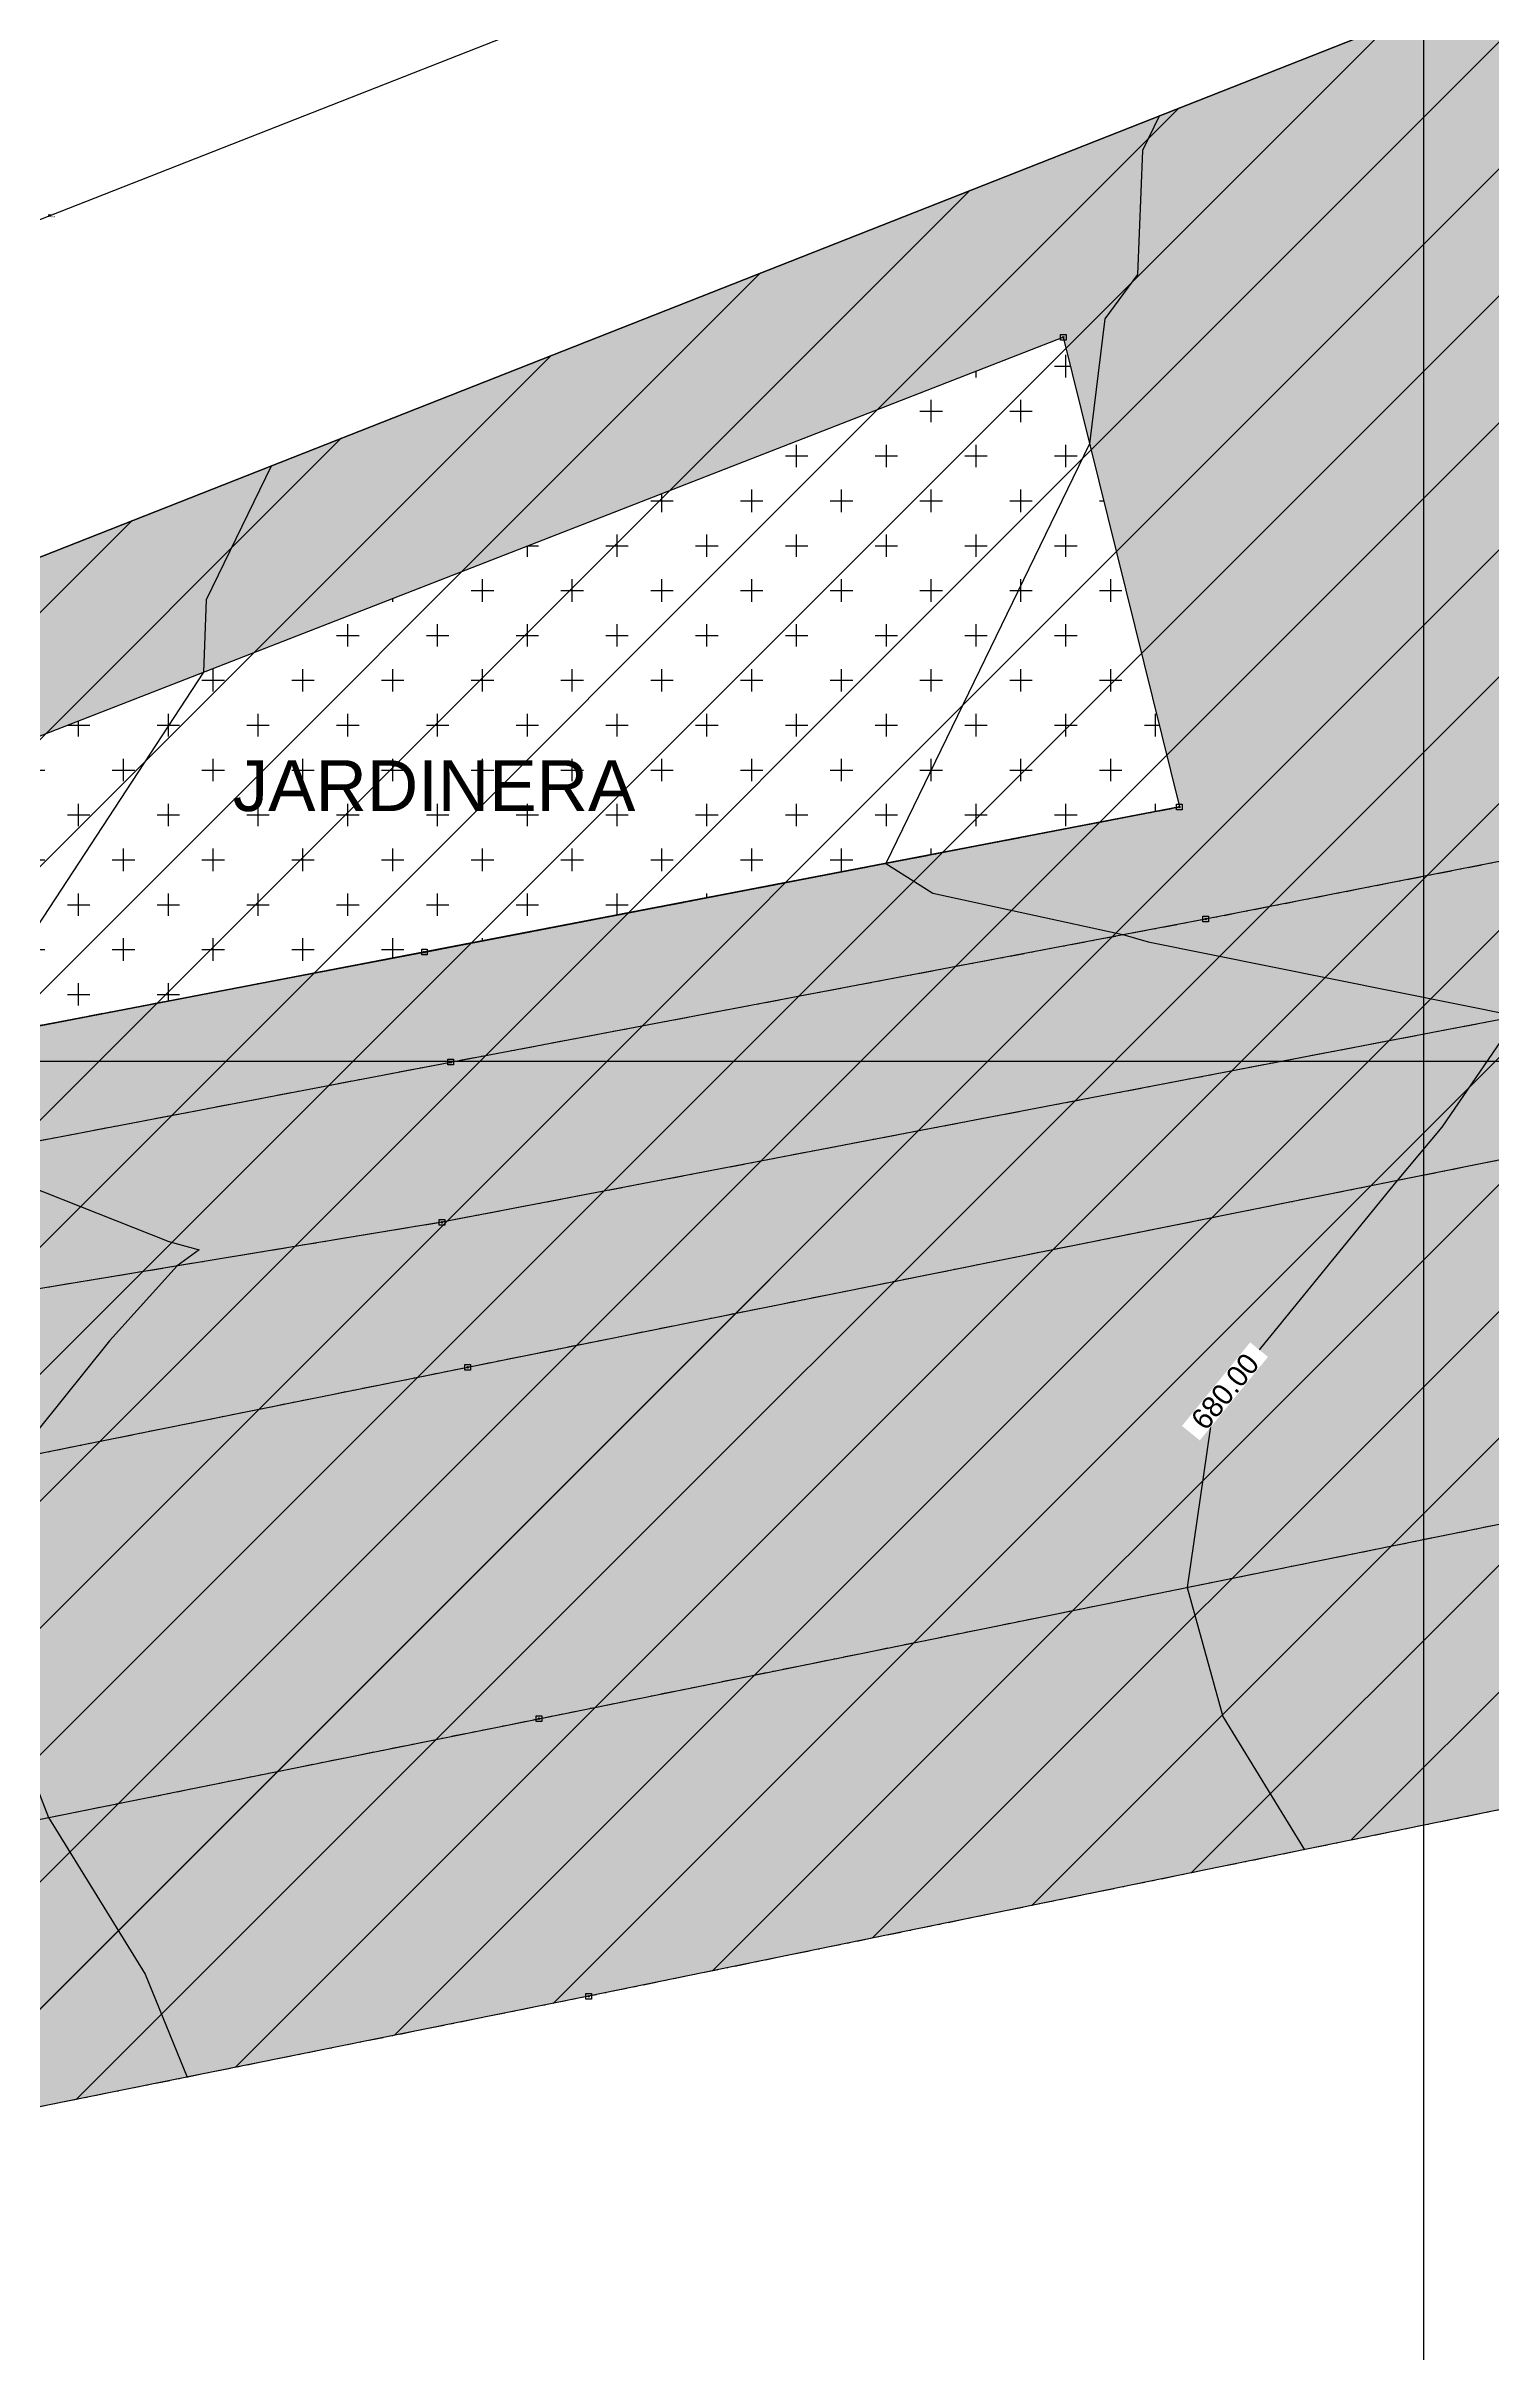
# Model space of a CAD drawing. Extents: x 350769 to 354978, y 6304672 to 6307963.
# Drawn here: x 352651.3 to 352702.4, y 6305354.3 to 6305435.9 of the extents above; entities that cross this region are included whole.
import ezdxf

# ---------------------------------------------------------------- set-up
doc = ezdxf.new("R2010")
doc.units = 0
doc.header["$PDMODE"] = 35
doc.header["$PDSIZE"] = 0.03
for name, pattern in [('4.0 - LO RECABARREN - DESNIVEL NUEVO$0$HIDDEN', [0.375, 0.25, -0.125]), ('CONTINUOS', [0]), ('DASHED', [19.049999999999997, 12.7, -6.35]), ('DIVIDE', [1.25, 0.5, -0.25, 0, -0.25, 0, -0.25]), ('JPG_DASHDOT', [1, 0.5, -0.25, 0, -0.25])]:
    doc.linetypes.add(name, pattern=pattern)
doc.layers.get('0').update_dxf_attribs({"linetype": 'CONTINUOUS'})
for name, color, linetype in [('0-LEVANTAMIENTO 2020.OCT', 211, 'CONTINUOUS'), ('0-LEVANTAMIENTO 2020.SEP', 252, 'CONTINUOUS'), ('1-coordenadas', 8, 'CONTINUOUS'), ('1-GALPON', 7, 'CONTINUOUS'), ('1-JARDINERA', 7, 'CONTINUOUS'), ('1-LINEA DE CIERRO', 7, 'DIVIDE'), ('1-PAVIMENTO', 161, 'CONTINUOUS'), ('2-ACHURADO JARDINERA', 252, 'CONTINUOUS'), ('2-ACHURADO RADIER', 9, 'CONTINUOUS'), ('C-TINN', 5, 'CONTINUOUS'), ('C-TOPO-MAJR', 9, 'CONTINUOUS'), ('C-TOPO-MINR', 8, 'CONTINUOUS'), ('TOP-URB-SOLERAS', 2, 'JPG_DASHDOT'), ('V-NODE-TEXT5', 5, 'CONTINUOUS')]:
    doc.layers.add(name, color=color, linetype=linetype)
doc.layers.add('0_ASD_TOPOGRAFIA_ELEMENTOS', color=9, linetype='CONTINUOS', lineweight=5, true_color=0xbdbdbd)
doc.styles.add('A', font='arial.ttf', dxfattribs={"height": 2})
pattern_1 = [(0, (0, 0), (1.5875, 1.5875), [0.79375, -2.38125]), (90, (0.3968749999767169, -0.396874999627471), (-1.5875, 1.5875), [0.79375, -2.38125])]
pattern_2 = [(45, (0, 0), (-2.245064030267288, 2.245064030267288), [])]

# ---------------------------------------------------------------- blocks, each defined once
blk = doc.blocks.new('COORDENADAS')
at = {"layer": '1-coordenadas'}
for p, q in [((520, -900.625), (520, -0.625)), ((20, -800.625), (1420, -800.625))]:
    blk.add_line(p, q, dxfattribs=at)
blk = doc.blocks.new('*U664', base_point=(352651.382, 6305429.922))
at = {"layer": 'V-NODE-TEXT5', "lineweight": -2}
for p, q in [((352651.3460789755, 6305429.886078976), (352651.4179210245, 6305429.957921024)), ((352651.3460789755, 6305429.957921024), (352651.4179210245, 6305429.886078976))]:
    blk.add_line(p, q, dxfattribs=at)
blk.add_circle((352651.382, 6305429.922), 0.0254, dxfattribs=at)
at = {"layer": 'V-NODE-TEXT5', "color": 0, "linetype": 'ByBlock', "char_height": 0.0508}
for s, insert, attachment_point in [('618', (352651.4410789755, 6305429.957921024), 4), ('WGL', (352651.4410789755, 6305429.902521024), 1)]:
    blk.add_mtext(s, dxfattribs=dict(at, insert=insert, attachment_point=attachment_point))
blk = doc.blocks.new('*U4940', base_point=(352651.382, 6305429.922))
at = {"layer": 'V-NODE-TEXT5', "lineweight": -2}
for p, q in [((352651.3460789755, 6305429.886078976), (352651.4179210245, 6305429.957921024)), ((352651.3460789755, 6305429.957921024), (352651.4179210245, 6305429.886078976))]:
    blk.add_line(p, q, dxfattribs=at)
blk.add_circle((352651.382, 6305429.922), 0.0254, dxfattribs=at)
at = {"layer": 'V-NODE-TEXT5', "color": 0, "linetype": 'ByBlock', "char_height": 0.0508}
for s, insert, attachment_point in [('618', (352651.4410789755, 6305429.957921024), 4), ('WGL', (352651.4410789755, 6305429.902521024), 1)]:
    blk.add_mtext(s, dxfattribs=dict(at, insert=insert, attachment_point=attachment_point))
blk = doc.blocks.new('TOPOGRAFIA')
at = {"layer": '1-coordenadas', "color": 9, "linetype": '4.0 - LO RECABARREN - DESNIVEL NUEVO$0$HIDDEN', "lineweight": 0, "ltscale": 50, "true_color": 0xbdbdbd}
for p, q in [((390700, 6302300), (390700, 6303200)), ((390200, 6302400), (390900, 6302400))]:
    blk.add_line(p, q, dxfattribs=at)
at = {"layer": '1-GALPON', "color": 9, "true_color": 0xbdbdbd, "flags": 128}
blk.add_lwpolyline([(390607.857, 6302400.821), (390603.746, 6302411.32), (390611.52, 6302414.275), (390631.51, 6302422.118), (390697.5977325858, 6302448.071535886), (390701.637, 6302437.786)], close=True, dxfattribs=at)
at = {"layer": '1-JARDINERA', "color": 9, "true_color": 0xbdbdbd}
for p, q in [((390629.111, 6302402.964), (390687.245, 6302425.612)), ((390687.245, 6302425.612), (390691.355, 6302408.999))]:
    blk.add_line(p, q, dxfattribs=at)
at = {"layer": '1-JARDINERA', "color": 9, "true_color": 0xbdbdbd, "flags": 128}
blk.add_lwpolyline([(390629.111, 6302402.964), (390630.45, 6302397.3), (390691.355, 6302408.999)], dxfattribs=at)
at = {"layer": '1-PAVIMENTO', "color": 9, "true_color": 0xbdbdbd}
for p, q in [((390715.498, 6302399.08), (390666.18, 6302389.17)), ((390666.18, 6302389.17), (390630.985, 6302382.073)), ((390668.694, 6302376.743), (390717.109, 6302386.55)), ((390630.015, 6302368.941), (390668.694, 6302376.743))]:
    blk.add_line(p, q, dxfattribs=at)
at = {"layer": '1-PAVIMENTO', "color": 9, "true_color": 0xbdbdbd, "flags": 128}
for points in [[(390900, 6302442.102723874), (390857.313, 6302432.478), (390807.58, 6302421.813), (390757.54, 6302411.682), (390713.933, 6302403.621), (390665.262, 6302394.306), (390616.2910000001, 6302386.209, -0.354627453689453), (390618.739, 6302391.031), (390665.5680000001, 6302399.969), (390692.279, 6302405.033), (390732.226, 6302412.88), (390769.806, 6302419.924), (390806.099, 6302426.903), (390850.724, 6302436.562), (390900, 6302447.653581367)], [(390900, 6302413.592914995), (390861.036, 6302405.712), (390858.796, 6302405.308), (390812.049, 6302395.712), (390761.019, 6302385.477), (390719.255, 6302376.912), (390670.451, 6302366.922), (390615.033, 6302355.756), (390611.642, 6302384.925, -0.3681136116498965), (390613.4698108222, 6302394.126668633), (390664.648, 6302403.861), (390691.355, 6302408.999)]]:
    blk.add_lwpolyline(points, format="xyb", dxfattribs=at)
at = {"layer": '2-ACHURADO RADIER', "color": 9, "true_color": 0xbdbdbd}
blk.add_lwpolyline([(390629.111, 6302402.964), (390687.245, 6302425.612), (390691.355, 6302408.999), (390630.45, 6302397.3)], close=True, dxfattribs=at)
at = {"layer": 'C-TINN', "color": 9, "linetype": 'Continuous', "lineweight": -3, "true_color": 0xbdbdbd}
for points, elevation in [([(390687.145, 6302425.512), (390687.145, 6302425.711999999), (390687.345, 6302425.711999999), (390687.345, 6302425.512), (390687.145, 6302425.512)], 679.961), ([(390691.255, 6302408.899), (390691.255, 6302409.098999999), (390691.455, 6302409.098999999), (390691.455, 6302408.899), (390691.255, 6302408.899)], 680.133), ([(390692.179, 6302404.933), (390692.179, 6302405.132999999), (390692.379, 6302405.132999999), (390692.379, 6302404.933), (390692.179, 6302404.933)], 680.032), ([(390664.548, 6302403.761), (390664.548, 6302403.960999999), (390664.748, 6302403.960999999), (390664.748, 6302403.761), (390664.548, 6302403.761)], 679.791), ([(390665.4680000001, 6302399.869), (390665.4680000001, 6302400.068999999), (390665.668, 6302400.068999999), (390665.668, 6302399.869), (390665.4680000001, 6302399.869)], 679.74), ([(390665.162, 6302394.206), (390665.162, 6302394.405999999), (390665.362, 6302394.405999999), (390665.362, 6302394.206), (390665.162, 6302394.206)], 679.605), ([(390666.08, 6302389.07), (390666.08, 6302389.27), (390666.28, 6302389.27), (390666.28, 6302389.07), (390666.08, 6302389.07)], 679.668), ([(390668.5940000001, 6302376.643), (390668.5940000001, 6302376.842999999), (390668.794, 6302376.842999999), (390668.794, 6302376.643), (390668.5940000001, 6302376.643)], 679.722), ([(390670.351, 6302366.822000001), (390670.351, 6302367.022), (390670.551, 6302367.022), (390670.551, 6302366.822000001), (390670.351, 6302366.822000001)], 679.673)]:
    blk.add_lwpolyline(points, dxfattribs=dict(at, elevation=elevation))
for p in [(390687.245, 6302425.612, 679.961), (390691.355, 6302408.999, 680.133), (390692.279, 6302405.033, 680.032), (390664.648, 6302403.861, 679.791), (390665.5680000001, 6302399.969, 679.74), (390665.262, 6302394.306, 679.605), (390666.18, 6302389.17, 679.668), (390668.694, 6302376.743, 679.722), (390670.451, 6302366.922, 679.673)]:
    blk.add_point(p, dxfattribs=at)
at = {"layer": 'C-TOPO-MAJR', "color": 9, "linetype": 'Continuous', "lineweight": -3, "true_color": 0xbdbdbd, "elevation": 680}
blk.add_lwpolyline([(390690.6447026122, 6302433.45319692), (390690.046086758, 6302432.220840183), (390689.8678411215, 6302427.830626168), (390688.7129371069, 6302426.260937107), (390688.1769186047, 6302421.845098837), (390680.9689444445, 6302407.000888889), (390682.6281017812, 6302405.943045801), (390689.3517671233, 6302404.478041096), (390690.2543067915, 6302404.229103045), (390703.3313960397, 6302401.591990099), (390700.6331586453, 6302397.667372549), (390699.0586666667, 6302395.776666666), (390692.5582028081, 6302387.812995319), (390691.6230800682, 6302381.387541737), (390692.8866987952, 6302376.823864027), (390695.7826, 6302372.107285714)], dxfattribs=at)
at = {"layer": 'C-TOPO-MINR', "color": 9, "linetype": 'Continuous', "lineweight": -3, "true_color": 0xbdbdbd, "elevation": 679.5}
blk.add_lwpolyline([(390659.238138647, 6302421.073759545), (390656.9291917808, 6302416.320383562), (390656.8252792282, 6302413.761003405), (390650.1033206751, 6302403.493873417), (390645.7644743833, 6302400.238132827), (390647.8614453782, 6302398.623285714), (390648.0345210609, 6302396.622478939), (390655.6080177865, 6302393.626405139), (390656.6764882551, 6302393.330874161), (390655.8959617486, 6302392.757393442), (390653.5002843137, 6302390.108401961), (390650.1562601626, 6302385.938845528), (390648.9034609929, 6302379.540304964), (390651.3470545455, 6302373.243921212), (390654.7661838566, 6302367.705154709), (390656.2475718519, 6302364.060195556)], dxfattribs=at)
at = {"color": 9, "lineweight": 0, "true_color": 0xbdbdbd}
blk.add_blockref('*U4940', (390651.382, 6302429.922), dxfattribs=at)
at = {"layer": '1-LINEA DE CIERRO', "color": 9, "true_color": 0xbdbdbd, "style": 'A'}
blk.add_text('JARDINERA', height=1.8, dxfattribs=at).set_placement((390657.8581865766, 6302408.850346565))
at = {"layer": 'C-TOPO-MAJR', "color": 9, "linetype": 'Continuous', "lineweight": -3, "true_color": 0xbdbdbd, "insert": (390692.970202585, 6302388.317733272, 680), "char_height": 0.75, "width": 3.751428571428571, "attachment_point": 5, "rotation": 50.776451661319435, "bg_fill": 3, "box_fill_scale": 1.042333333333333, "bg_fill_color": 9, "bg_fill_true_color": 13158600, "bg_fill_transparency": 0}
blk.add_mtext('680.00', dxfattribs=at)

msp = doc.modelspace()

# ---------------------------------------------------------------- hatches: boundary and pattern name
at = {"layer": '0-LEVANTAMIENTO 2020.OCT'}
h = msp.add_hatch(dxfattribs=at)
h.set_pattern_fill('ANSI31', color=256)
h.set_pattern_definition(pattern_2)
h.paths.add_polyline_path([(353145.758, 6305497.876), (353143.394, 6305507.199), (353058.382, 6305487.892), (353001.864, 6305474.938), (352951.314, 6305463.342), (352910.612, 6305454.161), (352850.569, 6305440.52), (352805.353, 6305430.583), (352769.908, 6305423.921), (352732.8761353742, 6305417.112258234), (352728.4174991779, 6305418.138270374), (352731.176, 6305425.01), (352727.087, 6305428.871), (352724.9427029563, 6305427.04174776), (352705.199, 6305433.549), (352703.247, 6305437.495), (352701.637, 6305437.786), (352607.857, 6305400.821), (352612.725, 6305393.448), (352610.749, 6305389.058), (352611.642, 6305384.925), (352615.033, 6305355.756), (352670.451, 6305366.922), (352719.255, 6305376.912), (352761.019, 6305385.477), (352812.049, 6305395.712), (352858.796, 6305405.308), (352905.963, 6305414.799), (352951.001, 6305423.993), (352999.781, 6305433.872), (353055.2420000001, 6305445.151), (353102.001, 6305454.541), (353152.584, 6305464.876), (353149.9, 6305482.025), (353146.47, 6305493.302)])
at = {"layer": '0-LEVANTAMIENTO 2020.SEP'}
h = msp.add_hatch(dxfattribs=at)
h.set_pattern_fill('ANSI31', color=256)
h.set_pattern_definition(pattern_2)
h.paths.add_polyline_path([(352670.451, 6305366.922), (352615.033, 6305355.756), (352611.642, 6305384.925), (352610.749, 6305389.058), (352612.725, 6305393.448), (352607.857, 6305400.821), (352701.637, 6305437.786), (352703.247, 6305437.495), (352705.199, 6305433.549), (352723.88, 6305427.392), (352725.365, 6305427.402), (352727.087, 6305428.871), (352731.176, 6305425.01), (352728.645, 6305418.705), (352729.479, 6305417.894), (352732.786, 6305417.133), (352735.431, 6305417.582), (352769.908, 6305423.921), (352805.353, 6305430.583), (352850.569, 6305440.52), (352910.612, 6305454.161), (352951.314, 6305463.342), (353001.864, 6305474.938), (353058.382, 6305487.892), (353143.394, 6305507.199), (353145.758, 6305497.876), (353146.47, 6305493.302), (353149.9, 6305482.025), (353152.584, 6305464.876), (353102.001, 6305454.541), (353055.2420000001, 6305445.151), (352999.781, 6305433.872), (352951.001, 6305423.993), (352905.963, 6305414.799), (352858.796, 6305405.308), (352812.049, 6305395.712), (352761.019, 6305385.477), (352719.255, 6305376.912)])
at = {"layer": '2-ACHURADO JARDINERA'}
h = msp.add_hatch(dxfattribs=at)
h.set_pattern_fill('CROSS', color=256, scale=0.25)
h.set_pattern_definition(pattern_1)
h.paths.add_polyline_path([(352807.58, 6305421.813), (352857.313, 6305432.478), (352902.0680000001, 6305442.569), (352944.352, 6305451.754), (352994.7, 6305463.164), (353046.903, 6305475.514), (353092.39, 6305485.729), (353145.758, 6305497.876), (353144.258, 6305503.395), (353100.244, 6305493.41), (353059.279, 6305483.986), (353001.811, 6305470.928), (352950.675, 6305459.264), (352912.85, 6305450.546), (352850.724, 6305436.562), (352806.099, 6305426.903), (352769.806, 6305419.924), (352732.226, 6305412.88), (352692.279, 6305405.033), (352665.5680000001, 6305399.969), (352618.739, 6305391.031, 0.3546274536894559), (352616.2910000001, 6305386.209), (352665.262, 6305394.306), (352713.933, 6305403.621), (352757.54, 6305411.682)])
h = msp.add_hatch(dxfattribs=at)
h.set_pattern_fill('CROSS', color=256, scale=0.25)
h.set_pattern_definition(pattern_1)
edge = h.paths.add_edge_path()
edge.add_line((353143.0740000064, 6305480.002999981), (353148.8816072693, 6305481.723331366))
edge.add_line((353148.8816072693, 6305481.723331366), (353146.47, 6305493.302))
edge.add_line((353146.47, 6305493.302), (353093.152, 6305481.277))
edge.add_line((353093.152, 6305481.277), (353048.229, 6305470.72))
edge.add_line((353048.229, 6305470.72), (352995.652, 6305458.757))
edge.add_line((352995.652, 6305458.757), (352945.972, 6305447.39))
edge.add_line((352945.972, 6305447.39), (352902.832, 6305437.649))
edge.add_line((352902.832, 6305437.649), (352858.107, 6305427.58))
edge.add_line((352858.107, 6305427.58), (352808.548, 6305416.922))
edge.add_line((352808.548, 6305416.922), (352758.228, 6305407.22))
edge.add_line((352758.228, 6305407.22), (352715.498, 6305399.08))
edge.add_line((352715.498, 6305399.08), (352666.18, 6305389.17))
edge.add_line((352666.18, 6305389.17), (352630.985, 6305382.073))
edge.add_arc((352633.2634169247, 6305369.826054838), 12.45708029469322, 100.5388016282327, 166.1407206096395)
edge.add_arc((352624.2248958283, 6305372.056046698), 3.147529967074855, 166.1407206113365, 234.2061938996011)
edge.add_arc((352627.0597010188, 6305380.902060452), 12.32074507532953, 247.6973943105186, 283.8784934814252)
edge.add_line((352630.015, 6305368.941), (352668.694, 6305376.743))
edge.add_line((352668.694, 6305376.743), (352717.109, 6305386.55))
edge.add_line((352717.109, 6305386.55), (352759.295, 6305395.212))
edge.add_line((352759.295, 6305395.212), (352809.8180000001, 6305405.374))
edge.add_line((352809.8180000001, 6305405.374), (352905.734, 6305424.801))
edge.add_line((352905.734, 6305424.801), (352948.975, 6305433.696))
edge.add_line((352948.975, 6305433.696), (352998.108, 6305443.775))
edge.add_line((352998.108, 6305443.775), (353052.822, 6305454.779))
edge.add_line((353052.822, 6305454.779), (353064.913, 6305457.319))
edge.add_line((353064.913, 6305457.319), (353066.2535199442, 6305457.585766991))
edge.add_line((353066.2535199442, 6305457.585766991), (353114.5739999532, 6305471.872000013))
edge.add_line((353114.5739999532, 6305471.872000013), (353143.0740000064, 6305480.002999981))
h = msp.add_hatch(dxfattribs=at)
h.set_pattern_fill('CROSS', color=256, scale=0.25)
h.set_pattern_definition(pattern_1)
h.paths.add_polyline_path([(352629.111, 6305402.964), (352630.45, 6305397.3), (352691.355, 6305408.999), (352687.245, 6305425.612)])
at = {"layer": '2-ACHURADO RADIER'}
h = msp.add_hatch(color=256, dxfattribs=at)
h.dxf.hatch_style = 1
edge = h.paths.add_edge_path()
edge.add_line((353066.2535199443, 6305457.58576699), (353114.574, 6305471.872))
edge.add_line((353114.574, 6305471.872), (353143.074, 6305480.003))
edge.add_line((353143.074, 6305480.003), (353149.8000000001, 6305481.995377967))
edge.add_line((353149.8000000001, 6305481.995377967), (353149.8000000001, 6305481.925000001))
edge.add_line((353149.8000000001, 6305481.925000001), (353149.9064862714, 6305481.925000001))
edge.add_line((353149.9064862714, 6305481.925000001), (353150.3825137287, 6305474.585999999))
edge.add_line((353150.3825137287, 6305474.585999999), (353150.2890000001, 6305474.585999999))
edge.add_line((353150.2890000001, 6305474.585999999), (353150.2890000002, 6305474.465795297))
edge.add_line((353150.2890000002, 6305474.465795297), (353150.389, 6305474.486))
edge.add_line((353150.389, 6305474.486), (353152.584, 6305464.876))
edge.add_line((353152.584, 6305464.876), (353102.001, 6305454.541))
edge.add_line((353102.001, 6305454.541), (353055.2420000001, 6305445.151))
edge.add_line((353055.2420000001, 6305445.151), (352999.781, 6305433.872))
edge.add_line((352999.781, 6305433.872), (352951.001, 6305423.993))
edge.add_line((352951.001, 6305423.993), (352905.963, 6305414.799))
edge.add_line((352905.963, 6305414.799), (352861.036, 6305405.712))
edge.add_line((352861.036, 6305405.712), (352858.796, 6305405.308))
edge.add_line((352858.796, 6305405.308), (352812.049, 6305395.712))
edge.add_line((352812.049, 6305395.712), (352761.019, 6305385.477))
edge.add_line((352761.019, 6305385.477), (352719.255, 6305376.912))
edge.add_line((352719.255, 6305376.912), (352670.451, 6305366.922))
edge.add_line((352670.451, 6305366.922), (352615.033, 6305355.756))
edge.add_line((352615.033, 6305355.756), (352611.642, 6305384.925))
edge.add_arc((352617.9582948255, 6305388.452708753), 7.234660280084104, 136.3329447682738, 209.1837601174801, ccw=False)
edge.add_line((352612.7250000002, 6305393.448), (352607.857, 6305400.821))
edge.add_line((352607.857, 6305400.821), (352701.637, 6305437.786))
edge.add_line((352701.637, 6305437.786), (352703.247, 6305437.495))
edge.add_line((352703.247, 6305437.495), (352705.199, 6305433.549))
edge.add_line((352705.199, 6305433.549), (352723.88, 6305427.392))
edge.add_arc((352724.6047221957, 6305430.037004001), 2.742493104555192, 254.6772091308433, 334.8390786739342)
edge.add_line((352727.087, 6305428.871), (352731.176, 6305425.01))
edge.add_line((352731.176, 6305425.01), (352728.645, 6305418.705))
edge.add_arc((352730.2665883085, 6305419.538250492), 1.823144268679507, 207.1962908768223, 244.4057967196802)
edge.add_arc((352732.8298850256, 6305424.889652798), 7.756776941464599, 244.4057967321569, 289.5928804425178)
edge.add_line((352735.431, 6305417.582), (352769.908, 6305423.921))
edge.add_line((352769.908, 6305423.921), (352805.353, 6305430.583))
edge.add_line((352805.353, 6305430.583), (352850.569, 6305440.52))
edge.add_line((352850.569, 6305440.52), (352910.612, 6305454.161))
edge.add_line((352910.612, 6305454.161), (352951.314, 6305463.342))
edge.add_line((352951.314, 6305463.342), (353001.864, 6305474.938))
edge.add_line((353001.864, 6305474.938), (353058.382, 6305487.892))
edge.add_line((353058.382, 6305487.892), (353099.33, 6305497.28))
edge.add_line((353099.33, 6305497.28), (353143.394, 6305507.199))
edge.add_line((353143.394, 6305507.199), (353144.258, 6305503.395))
edge.add_line((353144.258, 6305503.395), (353100.244, 6305493.41))
edge.add_line((353100.244, 6305493.41), (353059.279, 6305483.986))
edge.add_line((353059.279, 6305483.986), (353001.811, 6305470.928))
edge.add_line((353001.811, 6305470.928), (352950.675, 6305459.264))
edge.add_line((352950.675, 6305459.264), (352912.85, 6305450.546))
edge.add_line((352912.85, 6305450.546), (352850.724, 6305436.562))
edge.add_line((352850.724, 6305436.562), (352806.099, 6305426.903))
edge.add_line((352806.099, 6305426.903), (352769.806, 6305419.924))
edge.add_line((352769.806, 6305419.924), (352732.226, 6305412.88))
edge.add_line((352732.226, 6305412.88), (352692.279, 6305405.033))
edge.add_line((352692.279, 6305405.033), (352665.5680000001, 6305399.969))
edge.add_line((352665.5680000001, 6305399.969), (352618.739, 6305391.031))
edge.add_arc((352620.4868386114, 6305387.111277288), 4.291755579625344, 114.0325099492075, 192.1361249292996)
edge.add_line((352616.2910000001, 6305386.209), (352665.262, 6305394.306))
edge.add_line((352665.262, 6305394.306), (352713.933, 6305403.621))
edge.add_line((352713.933, 6305403.621), (352757.54, 6305411.682))
edge.add_line((352757.54, 6305411.682), (352807.58, 6305421.813))
edge.add_line((352807.58, 6305421.813), (352857.313, 6305432.478))
edge.add_line((352857.313, 6305432.478), (352902.0680000001, 6305442.569))
edge.add_line((352902.0680000001, 6305442.569), (352944.352, 6305451.754))
edge.add_line((352944.352, 6305451.754), (352994.7, 6305463.164))
edge.add_line((352994.7, 6305463.164), (353046.903, 6305475.514))
edge.add_line((353046.903, 6305475.514), (353092.39, 6305485.729))
edge.add_line((353092.39, 6305485.729), (353145.758, 6305497.876))
edge.add_line((353145.758, 6305497.876), (353146.47, 6305493.302))
edge.add_line((353146.47, 6305493.302), (353093.152, 6305481.277))
edge.add_line((353093.152, 6305481.277), (353048.229, 6305470.72))
edge.add_line((353048.229, 6305470.72), (352995.652, 6305458.757))
edge.add_line((352995.652, 6305458.757), (352945.972, 6305447.39))
edge.add_line((352945.972, 6305447.39), (352902.832, 6305437.649))
edge.add_line((352902.832, 6305437.649), (352858.107, 6305427.58))
edge.add_line((352858.107, 6305427.58), (352808.548, 6305416.922))
edge.add_line((352808.548, 6305416.922), (352758.228, 6305407.22))
edge.add_line((352758.228, 6305407.22), (352715.498, 6305399.08))
edge.add_line((352715.498, 6305399.08), (352666.18, 6305389.17))
edge.add_line((352666.18, 6305389.17), (352630.985, 6305382.073))
edge.add_arc((352633.2634169263, 6305369.826054837), 12.45708029682254, 100.5388016340356, 166.140720602925)
edge.add_arc((352624.2248958284, 6305372.056046698), 3.147529967187881, 166.1407206118442, 234.2061938970228)
edge.add_arc((352627.0597010195, 6305380.902060461), 12.32074508418905, 247.6973943241998, 283.8784934681461)
edge.add_line((352630.015, 6305368.941), (352668.694, 6305376.743))
edge.add_line((352668.694, 6305376.743), (352717.109, 6305386.55))
edge.add_line((352717.109, 6305386.55), (352759.295, 6305395.212))
edge.add_line((352759.295, 6305395.212), (352809.8180000001, 6305405.374))
edge.add_line((352809.8180000001, 6305405.374), (352905.734, 6305424.801))
edge.add_line((352905.734, 6305424.801), (352948.975, 6305433.696))
edge.add_line((352948.975, 6305433.696), (352998.108, 6305443.775))
edge.add_line((352998.108, 6305443.775), (353052.822, 6305454.779))
edge.add_line((353052.822, 6305454.779), (353064.913, 6305457.319))
edge.add_line((353064.913, 6305457.319), (353066.2535199421, 6305457.585766989))
h.paths.add_polyline_path([(352629.111, 6305402.964), (352687.245, 6305425.612), (352691.355, 6305408.999), (352630.45, 6305397.3)], flags=16)

# ---------------------------------------------------------------- linework, layer by layer
at = {"layer": '0-LEVANTAMIENTO 2020.SEP', "flags": 128}
for points in [[(352670.451, 6305366.922), (352615.033, 6305355.756), (352611.642, 6305384.925), (352610.749, 6305389.058), (352612.725, 6305393.448), (352607.857, 6305400.821), (352701.637, 6305437.786), (352703.247, 6305437.495), (352705.199, 6305433.549), (352723.88, 6305427.392), (352725.365, 6305427.402), (352727.087, 6305428.871), (352731.176, 6305425.01), (352728.645, 6305418.705), (352729.479, 6305417.894), (352732.786, 6305417.133), (352735.431, 6305417.582), (352769.908, 6305423.921), (352805.353, 6305430.583), (352850.569, 6305440.52), (352910.612, 6305454.161), (352951.314, 6305463.342), (353001.864, 6305474.938)], [(352999.781, 6305433.872), (352951.001, 6305423.993), (352905.963, 6305414.799), (352858.796, 6305405.308), (352812.049, 6305395.712), (352761.019, 6305385.477), (352719.255, 6305376.912), (352670.451, 6305366.922)]]:
    msp.add_lwpolyline(points, dxfattribs=at)
at = {"layer": '1-GALPON', "flags": 128}
msp.add_lwpolyline([(352607.857, 6305400.821), (352603.746, 6305411.32), (352611.52, 6305414.275), (352631.51, 6305422.118), (352697.5977325858, 6305448.071535886), (352701.637, 6305437.786)], close=True, dxfattribs=at)
at = {"layer": '1-JARDINERA'}
for p, q in [((352629.111, 6305402.964), (352687.245, 6305425.612)), ((352687.245, 6305425.612), (352691.355, 6305408.999))]:
    msp.add_line(p, q, dxfattribs=at)
at = {"layer": '1-JARDINERA', "flags": 128}
msp.add_lwpolyline([(352629.111, 6305402.964), (352630.45, 6305397.3), (352691.355, 6305408.999)], dxfattribs=at)
at = {"layer": '2-ACHURADO RADIER'}
msp.add_lwpolyline([(352629.111, 6305402.964), (352687.245, 6305425.612), (352691.355, 6305408.999), (352630.45, 6305397.3)], close=True, dxfattribs=at)
at = {"layer": 'TOP-URB-SOLERAS'}
for p, q in [((352715.498, 6305399.08), (352666.18, 6305389.17)), ((352666.18, 6305389.17), (352630.985, 6305382.073)), ((352668.694, 6305376.743), (352717.109, 6305386.55)), ((352630.015, 6305368.941), (352668.694, 6305376.743))]:
    msp.add_line(p, q, dxfattribs=at)
at = {"layer": 'TOP-URB-SOLERAS', "flags": 128}
for points in [[(353145.758, 6305497.876), (353092.39, 6305485.729), (353046.903, 6305475.514), (352994.7, 6305463.164), (352944.352, 6305451.754), (352902.0680000001, 6305442.569), (352857.313, 6305432.478), (352807.58, 6305421.813), (352757.54, 6305411.682), (352713.933, 6305403.621), (352665.262, 6305394.306), (352616.2910000001, 6305386.209, -0.354627453689453), (352618.739, 6305391.031), (352665.5680000001, 6305399.969), (352692.279, 6305405.033), (352732.226, 6305412.88), (352769.806, 6305419.924), (352806.099, 6305426.903), (352850.724, 6305436.562), (352912.85, 6305450.546), (352950.675, 6305459.264), (353001.811, 6305470.928), (353059.279, 6305483.986), (353100.244, 6305493.41), (353144.258, 6305503.395)], [(353152.584, 6305464.876), (353102.001, 6305454.541), (353055.2420000001, 6305445.151), (352999.781, 6305433.872), (352951.001, 6305423.993), (352905.963, 6305414.799), (352861.036, 6305405.712), (352858.796, 6305405.308), (352812.049, 6305395.712), (352761.019, 6305385.477), (352719.255, 6305376.912), (352670.451, 6305366.922), (352615.033, 6305355.756), (352611.642, 6305384.925, -0.3681136116498965), (352613.4698108222, 6305394.126668633), (352664.648, 6305403.861), (352691.355, 6305408.999)]]:
    msp.add_lwpolyline(points, format="xyb", dxfattribs=at)

# ---------------------------------------------------------------- block references
at = {"color": 252, "linetype": 'DASHED'}
msp.add_blockref('COORDENADAS', (352180, 6306200.625), dxfattribs=at)
msp.add_blockref('*U664', (352651.382, 6305429.922))

# ---------------------------------------------------------------- texts
at = {"layer": '1-LINEA DE CIERRO', "style": 'A'}
msp.add_text('JARDINERA', height=1.8, dxfattribs=at).set_placement((352657.8581865766, 6305408.850346565))

# ---------------------------------------------------------------- next in the draw order: block references
at = {"layer": '0_ASD_TOPOGRAFIA_ELEMENTOS', "color": 30, "true_color": 0xf26507}
msp.add_blockref('TOPOGRAFIA', (-38000, 3000), dxfattribs=at)

doc.saveas('drawing.dxf')
